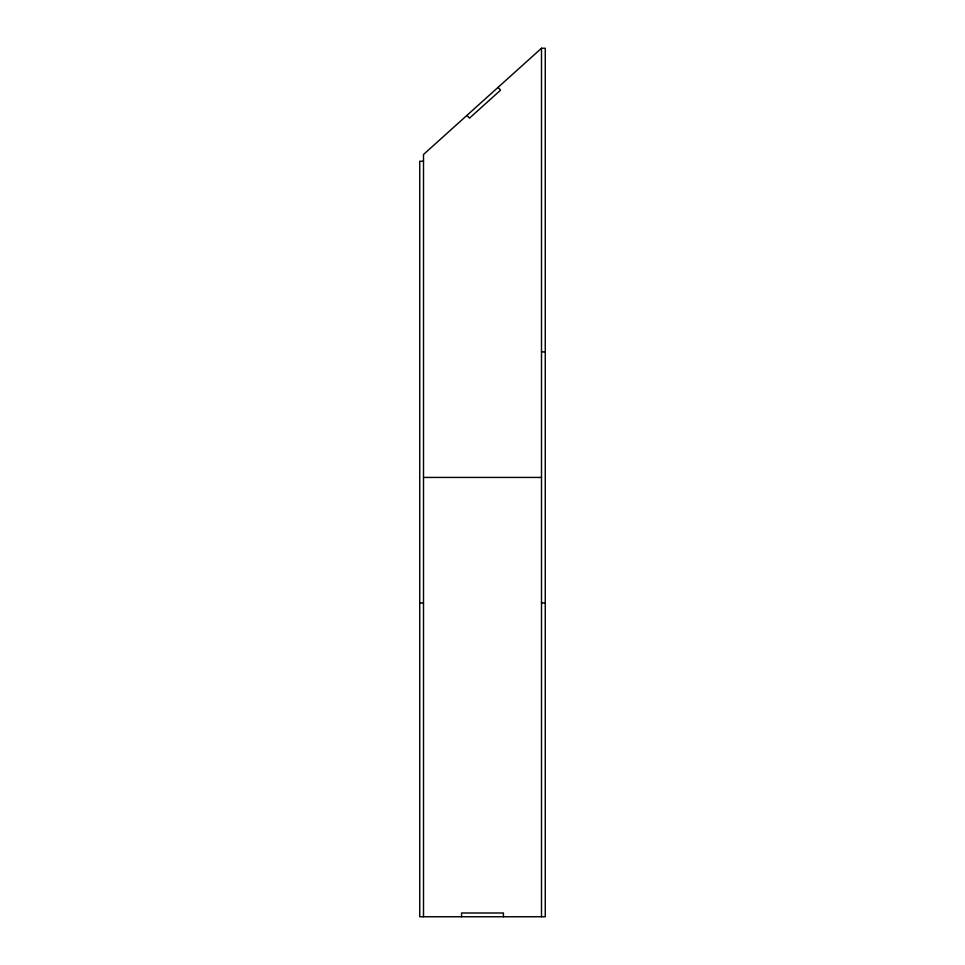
<?xml version="1.0" encoding="UTF-8"?>
<svg xmlns="http://www.w3.org/2000/svg" width="965" height="965" viewBox="0 0 965 965"><rect width="100%" height="100%" fill="white"/><g stroke="black" fill="none" stroke-linecap="round" stroke-linejoin="round"><path stroke-width="1.45" d="M423.502 161.227L419.739 161.227L419.739 916.75L545.261 916.75L545.261 48.25L541.498 48.25L423.502 154.484L423.502 916.75M541.498 351.911L545.261 351.911M423.502 477.434L541.498 477.434M419.739 602.956L423.502 602.956M541.498 602.956L545.261 602.956M498.049 87.369L500.57 90.167L469.473 118.164L466.951 115.366M541.498 48.25L541.498 916.75M503.416 916.75L503.416 912.986L461.584 912.986L461.584 916.75"/></g></svg>
